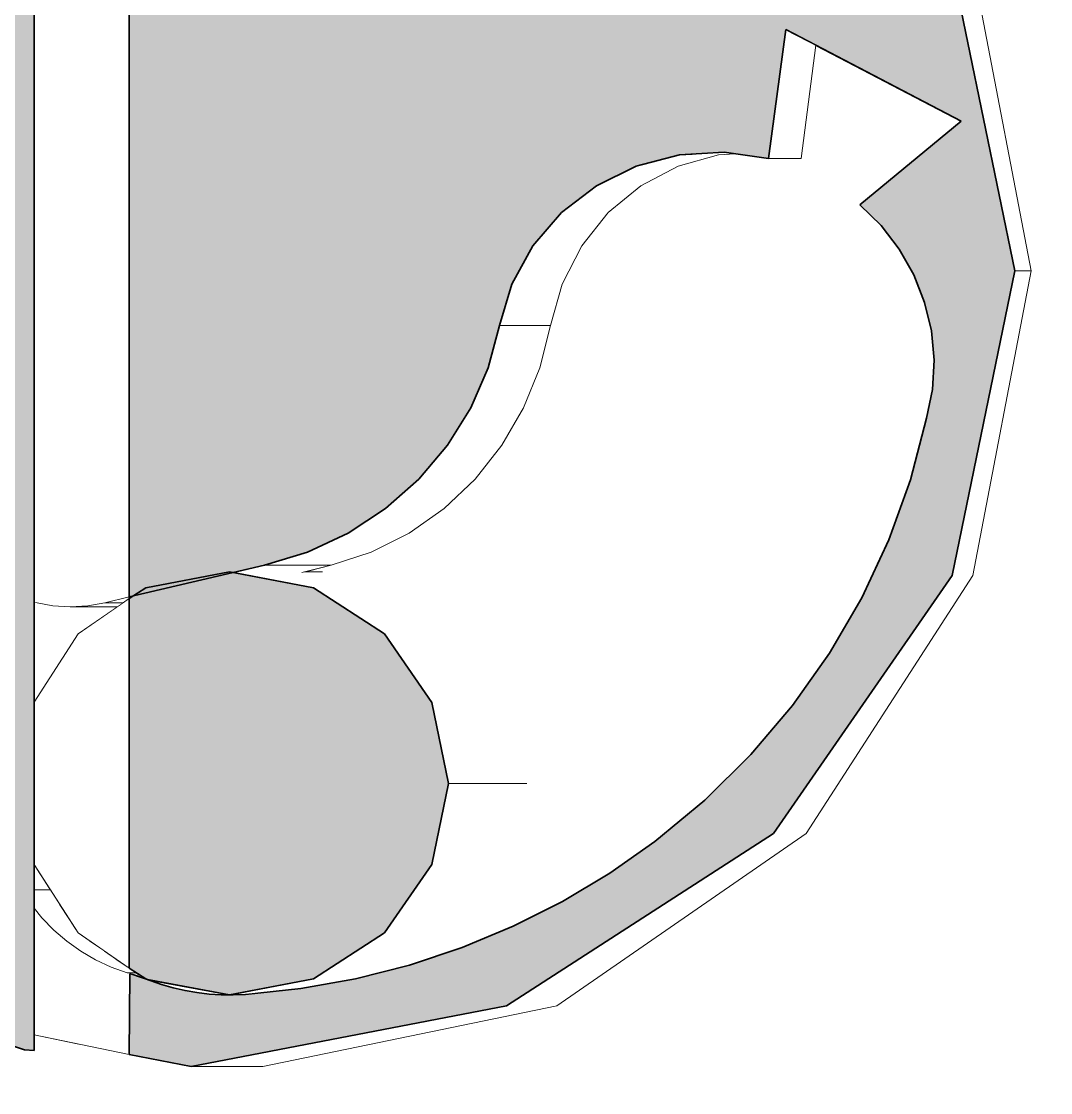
# Model space of a CAD drawing. Header units: millimetres. Extents: x -48147 to 1422273, y -494195 to 18123.
# Drawn here: x 1398822.75 to 1398856.8, y -486140.94 to -486105.5 of the extents above; entities that cross this region are included whole.
import ezdxf

# ---------------------------------------------------------------- set-up
doc = ezdxf.new("R2010")
doc.units = ezdxf.units.MM
doc.header["$MEASUREMENT"] = 0
doc.linetypes.add('Wipeout_Contour', pattern=[1000, 0, -1000])
for name, color, linetype in [('New_A-25-M_Wall_Int', 7, 'Continuous'), ('New_A-35-M_FFE_Fixed', 7, 'Continuous'), ('S-280-M_STRUCT_FRAME.IFC Import', 7, 'Continuous')]:
    doc.layers.add(name, color=color, linetype=linetype)
doc.layers.add('New_A-35-M_FFE_Fixed_Pen_No__1', color=7, linetype='Continuous', lineweight=13)
doc.layers.add('New_A-35-M_FFE_Fixed_Pen_No__104', color=7, linetype='Continuous', lineweight=15, true_color=0xa6a6a6)
doc.layers.add('New_A-35-M_FFE_Fixed_Pen_No__44', color=7, linetype='Continuous', lineweight=35, true_color=0x444444)

# ---------------------------------------------------------------- blocks, each defined once
blk = doc.blocks.new('Section Elem_178_2', base_point=(1383917.507, -489195.031))
at = {"color": 254, "linetype": 'Wipeout_Contour', "lineweight": 0, "ltscale": 686134718.3128886}
blk.add_wipeout([(1398312.688, -482156.018), (1398312.688, -485602.854), (1398646.03, -485602.854), (1398646.03, -485627.854), (1398370.741, -485627.854), (1398370.741, -485628.939), (1398370.655, -485629.88), (1398370.399, -485630.788), (1398369.983, -485631.63), (1398369.42, -485632.375), (1398368.733, -485632.997), (1398367.944, -485633.475), (1398367.083, -485633.79), (1398366.18, -485633.931), (1398357.963, -485635.144), (1398350.068, -485637.795), (1398342.729, -485641.807), (1398336.161, -485647.06), (1398330.559, -485653.4), (1398326.088, -485660.64), (1398322.88, -485668.565), (1398321.03, -485676.941), (1398312.688, -485738.806), (1398312.688, -486491.531), (1399069.033, -486491.531), (1399069.033, -486491.281), (1399052.628, -486491.281), (1399052.628, -486490.781), (1398809.625, -486490.781), (1398809.625, -486480.781), (1398833.346, -486480.781), (1398833.346, -486479.781), (1398833.438, -486478.805), (1398833.713, -486477.868), (1398834.159, -486477.003), (1398834.76, -486476.245), (1398835.492, -486475.624), (1398836.327, -486475.162), (1398837.233, -486474.877), (1398838.175, -486474.781), (1398841.466, -486474.781), (1398851.785, -486473.822), (1398861.775, -486470.976), (1398871.115, -486466.335), (1398875.335, -486463.173), (1398879.808, -486460.045), (1398887.5, -486452.309), (1398893.644, -486443.374), (1398898.042, -486433.525), (1398900.554, -486423.076), (1398913.972, -486330.234), (1398913.972, -486480.781), (1398975.696, -486480.781), (1398975.696, -486479.781), (1398975.789, -486478.805), (1398976.064, -486477.868), (1398976.51, -486477.003), (1398977.111, -486476.245), (1398977.842, -486475.624), (1398978.677, -486475.162), (1398979.583, -486474.877), (1398980.526, -486474.781), (1398983.816, -486474.781), (1398994.136, -486473.822), (1399004.125, -486470.976), (1399013.466, -486466.335), (1399021.859, -486460.045), (1399029.036, -486452.309), (1399034.768, -486443.374), (1399038.871, -486433.525), (1399041.215, -486423.076), (1399052.628, -486338.435), (1399052.628, -486322.281), (1399054.806, -486322.281), (1399069.033, -486216.776), (1399069.033, -486171.6), (1399067.318, -486168.593), (1399063.634, -486164.289), (1399059.224, -486160.792), (1399054.25, -486158.231), (1399048.896, -486156.699), (1399039.208, -486155.061), (1399029.526, -486153.39), (1399019.85, -486151.685), (1399013.38, -486150.522), (1399013.406, -486151.172), (1399013.841, -486160.887), (1399014.342, -486170.597), (1399014.907, -486180.304), (1399015.538, -486190.007), (1399016.233, -486199.705), (1399016.994, -486209.398), (1399017.82, -486219.084), (1399018.71, -486228.765), (1399018.704, -486229.807), (1399018.49, -486230.824), (1399018.077, -486231.774), (1399017.483, -486232.614), (1399016.734, -486233.309), (1399015.861, -486233.828), (1399014.904, -486234.148), (1399013.904, -486234.257), (1398828.404, -486234.257), (1398828.409, -486185.757), (1398827.921, -486185.757), (1398827.921, -486142.425), (1398824.189, -486141.748), (1398815.143, -486137.288), (1398811.123, -486132.968), (1398810.254, -486132.367), (1398809.554, -486131.282), (1398808.191, -486129.818), (1398807.431, -486127.993), (1398804.743, -486123.829), (1398802.808, -486113.757), (1398804.743, -486103.685), (1398806.582, -486100.835), (1398806.824, -486100.06), (1398808.446, -486097.947), (1398810.254, -486095.146), (1398810.987, -486094.639), (1398813.059, -486091.94), (1398821.656, -486086.612), (1398827.921, -486085.433), (1398827.921, -486041.757), (1398828.432, -486041.757), (1398828.432, -485885.38), (1398819.962, -485809.506), (1398819.814, -485806.81), (1398820.137, -485804.129), (1398820.918, -485801.552), (1398822.133, -485799.162), (1398823.743, -485797.036), (1398825.695, -485795.244), (1398827.925, -485793.842), (1398830.362, -485792.878), (1398865.721, -485782.555), (1398868.59, -485782.032), (1398932.823, -485782.032), (1398936.028, -485773.034), (1398940.625, -485758.087), (1398944.561, -485742.965), (1398947.828, -485727.695), (1398950.42, -485712.304), (1399012.347, -485287.893), (1399012.585, -485286.941), (1399013.011, -485286.051), (1399013.609, -485285.259), (1399014.355, -485284.594), (1399015.221, -485284.083), (1399016.173, -485283.745), (1399017.176, -485283.593), (1399043.624, -485283.593), (1399043.624, -485264.854), (1399625.176, -485264.854), (1399625.176, -485289.854), (1399349.887, -485289.854), (1399349.887, -485290.939), (1399349.801, -485291.88), (1399349.545, -485292.788), (1399349.128, -485293.63), (1399348.566, -485294.375), (1399347.878, -485294.997), (1399347.09, -485295.475), (1399346.229, -485295.79), (1399345.326, -485295.931), (1399337.109, -485297.144), (1399329.214, -485299.795), (1399321.874, -485303.807), (1399315.306, -485309.06), (1399309.704, -485315.4), (1399305.233, -485322.64), (1399302.026, -485330.565), (1399300.176, -485338.941), (1399190.336, -486153.531), (1400042.193, -486153.531), (1400042.193, -486153.281), (1400025.788, -486153.281), (1400025.788, -486152.781), (1399786.573, -486152.781), (1399786.573, -486142.781), (1399812.491, -486142.781), (1399812.491, -486141.781), (1399812.584, -486140.805), (1399812.859, -486139.868), (1399813.305, -486139.003), (1399813.906, -486138.245), (1399814.637, -486137.624), (1399815.472, -486137.162), (1399816.378, -486136.877), (1399817.321, -486136.781), (1399820.611, -486136.781), (1399830.931, -486135.822), (1399840.92, -486132.977), (1399850.261, -486128.335), (1399858.654, -486122.045), (1399865.831, -486114.309), (1399871.563, -486105.374), (1399875.666, -486095.525), (1399878.01, -486085.076), (1399903.471, -485896.257), (1399790.01, -485896.257), (1399790.016, -485847.757), (1399789.493, -485847.757), (1399789.493, -485794.432), (1399789.4, -485794.367), (1399788.699, -485793.282), (1399787.336, -485791.818), (1399786.576, -485789.993), (1399783.889, -485785.829), (1399781.953, -485775.757), (1399783.889, -485765.684), (1399785.728, -485762.835), (1399785.969, -485762.06), (1399787.592, -485759.947), (1399789.4, -485757.146), (1399789.493, -485757.081), (1399789.493, -485703.757), (1399790.041, -485703.757), (1399790.041, -485547.38), (1399780.962, -485471.506), (1399780.804, -485468.81), (1399781.15, -485466.129), (1399781.987, -485463.552), (1399783.29, -485461.162), (1399785.015, -485459.036), (1399787.107, -485457.244), (1399789.498, -485455.842), (1399792.11, -485454.878), (1399830.007, -485444.555), (1399833.082, -485444.032), (1399835.053, -485444.032), (1399837.964, -485444.114), (1399840.801, -485444.797), (1399842.033, -485445.382), (1399844.867, -485444.555), (1399847.735, -485444.032), (1399905.983, -485444.032), (1399909.187, -485435.034), (1399913.785, -485420.087), (1399917.721, -485404.965), (1399920.988, -485389.694), (1399923.58, -485374.304), (1399985.507, -484949.893), (1399985.745, -484948.94), (1399986.171, -484948.051), (1399986.768, -484947.259), (1399987.514, -484946.594), (1399988.38, -484946.083), (1399989.333, -484945.745), (1399990.335, -484945.593), (1400016.784, -484945.593), (1400016.784, -484926.854), (1400604.321, -484926.854), (1400604.321, -484951.854), (1400329.032, -484951.854), (1400329.032, -484952.939), (1400328.946, -484953.88), (1400328.69, -484954.788), (1400328.274, -484955.63), (1400327.711, -484956.375), (1400327.024, -484956.997), (1400326.235, -484957.475), (1400325.374, -484957.79), (1400324.471, -484957.931), (1400316.254, -484959.144), (1400308.359, -484961.795), (1400301.02, -484965.807), (1400294.452, -484971.06), (1400288.85, -484977.4), (1400284.379, -484984.64), (1400281.171, -484992.565), (1400279.321, -485000.941), (1400169.482, -485815.531), (1401015.352, -485815.531), (1401015.352, -485815.281), (1400998.947, -485815.281), (1400998.947, -485814.781), (1400765.718, -485814.781), (1400765.718, -485804.781), (1400791.637, -485804.781), (1400791.637, -485803.781), (1400791.729, -485802.806), (1400792.004, -485801.868), (1400792.45, -485801.003), (1400793.051, -485800.245), (1400793.783, -485799.624), (1400794.618, -485799.162), (1400795.524, -485798.877), (1400796.466, -485798.781), (1400799.757, -485798.781), (1400810.076, -485797.822), (1400820.066, -485794.976), (1400829.406, -485790.335), (1400837.799, -485784.045), (1400844.976, -485776.309), (1400850.708, -485767.374), (1400854.812, -485757.525), (1400857.156, -485747.076), (1400882.616, -485558.257), (1400763.17, -485558.257), (1400763.176, -485509.757), (1400762.652, -485509.757), (1400762.652, -485445.841), (1400761.099, -485437.757), (1400762.652, -485429.672), (1400762.652, -485365.757), (1400763.2, -485365.757), (1400763.2, -485209.38), (1400754.122, -485133.506), (1400753.964, -485130.81), (1400754.309, -485128.129), (1400755.147, -485125.552), (1400756.449, -485123.162), (1400758.175, -485121.036), (1400760.267, -485119.243), (1400762.657, -485117.842), (1400765.269, -485116.878), (1400803.167, -485106.555), (1400806.241, -485106.033), (1400814.198, -485106.033), (1400817.11, -485106.114), (1400819.947, -485106.797), (1400821.179, -485107.382), (1400824.012, -485106.555), (1400826.881, -485106.033), (1400879.142, -485106.033), (1400882.347, -485097.034), (1400886.945, -485082.087), (1400890.881, -485066.965), (1400894.147, -485051.694), (1400896.74, -485036.304), (1400958.666, -484611.893), (1400958.904, -484610.941), (1400959.33, -484610.051), (1400959.928, -484609.259), (1400960.674, -484608.594), (1400961.54, -484608.083), (1400962.492, -484607.745), (1400963.495, -484607.593), (1400989.943, -484607.593), (1400989.943, -484588.854), (1401583.467, -484588.854), (1401583.467, -484613.854), (1401308.178, -484613.854), (1401308.178, -484614.939), (1401308.092, -484615.881), (1401307.836, -484616.788), (1401307.419, -484617.63), (1401306.857, -484618.375), (1401306.169, -484618.997), (1401305.381, -484619.475), (1401304.52, -484619.79), (1401303.617, -484619.931), (1401295.4, -484621.144), (1401287.505, -484623.795), (1401280.165, -484627.807), (1401273.597, -484633.06), (1401267.995, -484639.4), (1401263.524, -484646.64), (1401260.316, -484654.565), (1401258.467, -484662.941), (1401148.627, -485477.531), (1401988.511, -485477.531), (1401988.511, -485477.281), (1401744.993, -485477.281), (1401744.993, -485467.281), (1401770.782, -485467.281), (1401770.782, -485466.281), (1401770.875, -485465.306), (1401771.15, -485464.368), (1401771.596, -485463.503), (1401772.197, -485462.745), (1401772.928, -485462.124), (1401773.764, -485461.662), (1401774.67, -485461.377), (1401775.612, -485461.281), (1401778.902, -485461.281), (1401789.222, -485460.322), (1401799.211, -485457.476), (1401808.552, -485452.835), (1401816.945, -485446.545), (1401824.122, -485438.809), (1401829.854, -485429.874), (1401833.957, -485420.025), (1401836.301, -485409.576), (1401861.762, -485220.757), (1401736.33, -485220.757), (1401736.335, -485172.257), (1401735.812, -485172.257), (1401735.812, -485028.257), (1401736.36, -485028.257), (1401736.36, -484871.88), (1401727.281, -484796.006), (1401727.123, -484793.31), (1401727.469, -484790.629), (1401728.307, -484788.052), (1401729.609, -484785.662), (1401731.334, -484783.536), (1401733.426, -484781.743), (1401735.817, -484780.342), (1401738.429, -484779.378), (1401776.326, -484769.055), (1401779.401, -484768.532), (1401793.344, -484768.532), (1401796.255, -484768.614), (1401799.092, -484769.297), (1401800.324, -484769.882), (1401803.158, -484769.055), (1401806.026, -484768.532), (1401852.705, -484768.532), (1401855.87, -484759.624), (1401860.457, -484744.674), (1401864.381, -484729.549), (1401867.636, -484714.276), (1401870.217, -484698.884), (1401874.23, -484671.235), (1401874.252, -484671.235), (1401879.303, -484636.288), (1401879.566, -484635.323), (1401880.02, -484634.423), (1401880.648, -484633.626), (1401881.425, -484632.963), (1401882.32, -484632.459), (1401883.3, -484632.133), (1401884.327, -484631.998), (1402039.934, -484631.998), (1402040.899, -484632.059), (1402083.948, -484638.281), (1402102.051, -484638.281), (1402106.148, -484638.736), (1402110.058, -484640.08), (1402113.604, -484642.252), (1402116.625, -484645.153), (1402118.983, -484648.651), (1402120.57, -484652.587), (1402121.315, -484656.783), (1402121.184, -484661.046), (1402055.923, -485145.031), (1402222.107, -485145.031), (1402222.107, -485144.531), (1402422.107, -485144.531), (1402422.107, -485145.031), (1402672.107, -485145.031), (1402672.107, -482687.031), (1403748.825, -482687.031), (1403748.825, -481849.431), (1398312.688, -481849.431), (1398312.688, -482067.502), (1402542.208, -481857.677), (1402703.38, -481859.821), (1402707.534, -481859.909), (1402709.673, -481860.406), (1402713.339, -481934.305), (1402709.244, -481935.109), (1402699.038, -481936.194), (1402683.033, -481937.529), (1402661.715, -481939.072), (1402635.731, -481940.777), (1402605.87, -481942.591), (1402573.041, -481944.46), (1402538.241, -481946.327), (1402514.003, -481947.552)], dxfattribs=at).dxf.layer = 'New_A-25-M_Wall_Int'
at = {"color": 254, "linetype": 'Wipeout_Contour', "lineweight": 0, "ltscale": 42979455.47697693}
blk.add_wipeout([(1398312.688, -486929.531), (1398312.688, -487041.031), (1398465.063, -487041.031), (1398465.063, -487108.833), (1398533.847, -487084.947), (1398518.253, -487040.039), (1398517.396, -487037.576), (1398512.902, -487024.635), (1399479.932, -486688.825), (1399479.932, -486595.031), (1399750.031, -486595.031), (1402268.298, -485720.541), (1402268.298, -485613.531), (1402265.993, -485608.157), (1402260.43, -485605.931), (1402195.777, -485605.931), (1402195.777, -485577.531), (1401448.948, -485577.531), (1401448.948, -485915.531), (1401233.683, -485915.531), (1400475.788, -485915.531), (1400475.788, -486253.531), (1400260.524, -486253.531), (1399502.629, -486253.531), (1399502.629, -486591.531), (1399287.364, -486591.531), (1398529.469, -486591.531), (1398529.469, -486929.531), (1398314.205, -486929.531)], dxfattribs=at).dxf.layer = 'New_A-25-M_Wall_Int'
blk = doc.blocks.new('Section Elem_312_2', base_point=(1383917.507, -489195.031))
at = {"color": 254, "linetype": 'Wipeout_Contour', "lineweight": 0, "ltscale": 28137280.35555337}
blk.add_wipeout([(1398820.923, -486140.137), (1398824.189, -486141.748), (1398829.202, -486142.658), (1398838.85, -486144.53), (1398848.504, -486146.369), (1398858.163, -486148.174), (1398867.828, -486149.946), (1398875.335, -486151.296), (1398875.335, -486094.533), (1398851.488, -486099.444), (1398854.226, -486103.684), (1398856.161, -486113.757), (1398854.226, -486123.829), (1398848.715, -486132.367), (1398840.467, -486138.073), (1398830.738, -486140.076), (1398828.368, -486140.076), (1398826.317, -486139.682), (1398824.725, -486139.354)], dxfattribs=at).dxf.layer = 'New_A-35-M_FFE_Fixed'
at = {"color": 254, "linetype": 'Wipeout_Contour', "lineweight": 0, "ltscale": 72564313.41396418}
blk.add_wipeout([(1398832.386, -486123.648), (1398835.287, -486124.245), (1398837.48, -486125.763), (1398838.946, -486128.033), (1398839.461, -486130.712), (1398838.946, -486133.391), (1398837.48, -486135.662), (1398836.285, -486136.489), (1398837.328, -486136.142), (1398839.021, -486135.439), (1398840.655, -486134.617), (1398842.222, -486133.68), (1398843.712, -486132.633), (1398845.363, -486131.264), (1398846.883, -486129.761), (1398848.262, -486128.136), (1398849.487, -486126.4), (1398850.551, -486124.567), (1398851.445, -486122.652), (1398852.162, -486120.668), (1398852.697, -486118.631), (1398852.889, -486117.678), (1398852.943, -486116.708), (1398852.857, -486115.741), (1398852.633, -486114.794), (1398852.277, -486113.886), (1398851.793, -486113.035), (1398851.192, -486112.257), (1398850.485, -486111.566), (1398853.837, -486108.801), (1398849.03, -486106.28), (1398848.553, -486110.031), (1398847.462, -486110.031), (1398846.367, -486109.878), (1398845.809, -486109.913), (1398844.477, -486110.287), (1398843.246, -486110.934), (1398842.168, -486111.826), (1398841.287, -486112.926), (1398840.64, -486114.188), (1398840.255, -486115.56), (1398839.905, -486116.957), (1398839.366, -486118.288), (1398838.647, -486119.525), (1398837.764, -486120.642), (1398836.735, -486121.616), (1398835.582, -486122.427), (1398834.328, -486123.058), (1398832.999, -486123.495)], dxfattribs=at).dxf.layer = 'New_A-35-M_FFE_Fixed'
blk = doc.blocks.new('Section Elem_313_2', base_point=(1383917.507, -489195.031))
at = {"color": 254, "linetype": 'Wipeout_Contour', "lineweight": 0, "ltscale": 5923617.117565843}
blk.add_wipeout([(1398848.044, -486105.763), (1398847.462, -486110.031), (1398848.553, -486110.031), (1398849.03, -486106.28)], dxfattribs=at).dxf.layer = 'New_A-35-M_FFE_Fixed'
at = {"color": 254, "linetype": 'Wipeout_Contour', "lineweight": 0, "ltscale": 5923609.485272421}
blk.add_wipeout([(1398845.998, -486109.826), (1398844.522, -486109.913), (1398845.809, -486109.913), (1398846.367, -486109.878)], dxfattribs=at).dxf.layer = 'New_A-35-M_FFE_Fixed'
at = {"color": 254, "linetype": 'Wipeout_Contour', "lineweight": 0, "ltscale": 5923601.142206559}
blk.add_wipeout([(1398844.477, -486110.287), (1398843.094, -486110.287), (1398841.775, -486110.934), (1398843.246, -486110.934)], dxfattribs=at).dxf.layer = 'New_A-35-M_FFE_Fixed'
at = {"color": 254, "linetype": 'Wipeout_Contour', "lineweight": 0, "ltscale": 5923593.679593606}
blk.add_wipeout([(1398840.64, -486114.188), (1398841.287, -486112.926), (1398839.675, -486112.926), (1398838.982, -486114.188)], dxfattribs=at).dxf.layer = 'New_A-35-M_FFE_Fixed'
at = {"color": 254, "linetype": 'Wipeout_Contour', "lineweight": 0, "ltscale": 5923593.775693761}
blk.add_wipeout([(1398839.905, -486116.957), (1398840.255, -486115.56), (1398838.568, -486115.56), (1398838.194, -486116.957)], dxfattribs=at).dxf.layer = 'New_A-35-M_FFE_Fixed'
at = {"color": 254, "linetype": 'Wipeout_Contour', "lineweight": 0, "ltscale": 8885366.775330314}
blk.add_wipeout([(1398832.035, -486123.735), (1398829.758, -486123.735), (1398832.411, -486124.245), (1398835.287, -486124.245), (1398832.699, -486123.712), (1398832.127, -486123.712)], dxfattribs=at).dxf.layer = 'New_A-35-M_FFE_Fixed'
at = {"color": 254, "linetype": 'Wipeout_Contour', "lineweight": 0, "ltscale": 8885336.914361585}
blk.add_wipeout([(1398824.635, -486125.763), (1398823.175, -486128.024), (1398823.175, -486133.401), (1398824.635, -486135.662), (1398826.317, -486136.826), (1398826.317, -486124.599)], dxfattribs=at).dxf.layer = 'New_A-35-M_FFE_Fixed'
at = {"color": 254, "linetype": 'Wipeout_Contour', "lineweight": 0, "ltscale": 5923609.509841315}
blk.add_wipeout([(1398839.461, -486130.712), (1398836.885, -486130.712), (1398836.333, -486133.391), (1398838.946, -486133.391)], dxfattribs=at).dxf.layer = 'New_A-35-M_FFE_Fixed'
at = {"color": 254, "linetype": 'Wipeout_Contour', "lineweight": 0, "ltscale": 7404492.054645247}
blk.add_wipeout([(1398830.043, -486137.635), (1398830.722, -486137.635), (1398831.993, -486137.5), (1398833.78, -486137.179), (1398832.411, -486137.179)], dxfattribs=at).dxf.layer = 'New_A-35-M_FFE_Fixed'
at = {"color": 254, "linetype": 'Wipeout_Contour', "lineweight": 0, "ltscale": 5923580.505637629}
blk.add_wipeout([(1398828.415, -486137.477), (1398827.776, -486137.477), (1398828.166, -486137.566), (1398828.879, -486137.566)], dxfattribs=at).dxf.layer = 'New_A-35-M_FFE_Fixed'
at = {"layer": 'New_A-35-M_FFE_Fixed_Pen_No__1', "linetype": 'Continuous'}
for p, q in [((1398848.553, -486110.031), (1398849.03, -486106.28)), ((1398847.462, -486110.031), (1398848.553, -486110.031))]:
    blk.add_line(p, q, dxfattribs=at)
at = {"layer": 'New_A-35-M_FFE_Fixed_Pen_No__44', "linetype": 'Continuous'}
blk.add_line((1398848.044, -486105.763), (1398847.462, -486110.031), dxfattribs=at)
at = {"color": 254, "linetype": 'Wipeout_Contour', "lineweight": 0, "ltscale": 5923605.484933663}
blk.add_wipeout([(1398845.809, -486109.913), (1398844.522, -486109.913), (1398843.094, -486110.287), (1398844.477, -486110.287)], dxfattribs=at).dxf.layer = 'New_A-35-M_FFE_Fixed'
at = {"color": 254, "linetype": 'Wipeout_Contour', "lineweight": 0, "ltscale": 5923595.113592543}
blk.add_wipeout([(1398842.168, -486111.826), (1398840.619, -486111.826), (1398839.675, -486112.926), (1398841.287, -486112.926)], dxfattribs=at).dxf.layer = 'New_A-35-M_FFE_Fixed'
at = {"color": 254, "linetype": 'Wipeout_Contour', "lineweight": 0, "ltscale": 5923593.394669474}
blk.add_wipeout([(1398838.568, -486115.56), (1398840.255, -486115.56), (1398840.64, -486114.188), (1398838.982, -486114.188)], dxfattribs=at).dxf.layer = 'New_A-35-M_FFE_Fixed'
at = {"color": 254, "linetype": 'Wipeout_Contour', "lineweight": 0, "ltscale": 5923573.824113355}
blk.add_wipeout([(1398832.999, -486123.495), (1398830.792, -486123.495), (1398829.758, -486123.735), (1398832.035, -486123.735)], dxfattribs=at).dxf.layer = 'New_A-35-M_FFE_Fixed'
at = {"color": 254, "linetype": 'Wipeout_Contour', "lineweight": 0, "ltscale": 5923589.200547369}
blk.add_wipeout([(1398835.287, -486124.245), (1398832.411, -486124.245), (1398834.762, -486125.763), (1398837.48, -486125.763)], dxfattribs=at).dxf.layer = 'New_A-35-M_FFE_Fixed'
at = {"color": 254, "linetype": 'Wipeout_Contour', "lineweight": 0, "ltscale": 5923552.136865054}
blk.add_wipeout([(1398824.947, -486124.838), (1398824.369, -486124.872), (1398825.922, -486124.872), (1398825.971, -486124.838)], dxfattribs=at).dxf.layer = 'New_A-35-M_FFE_Fixed'
at = {"color": 254, "linetype": 'Wipeout_Contour', "lineweight": 0, "ltscale": 5923558.69305901}
blk.add_wipeout([(1398823.714, -486134.236), (1398823.175, -486134.236), (1398823.175, -486134.711), (1398824.021, -486134.711)], dxfattribs=at).dxf.layer = 'New_A-35-M_FFE_Fixed'
at = {"color": 254, "linetype": 'Wipeout_Contour', "lineweight": 0, "ltscale": 5923561.343541708}
blk.add_wipeout([(1398824.308, -486135.155), (1398823.431, -486135.155), (1398823.829, -486135.564), (1398824.572, -486135.564)], dxfattribs=at).dxf.layer = 'New_A-35-M_FFE_Fixed'
at = {"color": 254, "linetype": 'Wipeout_Contour', "lineweight": 0, "ltscale": 10366307.35076506}
blk.add_wipeout([(1398832.411, -486137.179), (1398833.78, -486137.179), (1398833.804, -486137.175), (1398835.586, -486136.722), (1398836.285, -486136.489), (1398837.48, -486135.662), (1398834.762, -486135.662)], dxfattribs=at).dxf.layer = 'New_A-35-M_FFE_Fixed'
at = {"color": 254, "linetype": 'Wipeout_Contour', "lineweight": 0, "ltscale": 7404464.057253335}
blk.add_wipeout([(1398826.265, -486136.79), (1398825.719, -486136.79), (1398826.247, -486136.981), (1398826.557, -486136.981), (1398826.317, -486136.826)], dxfattribs=at).dxf.layer = 'New_A-35-M_FFE_Fixed'
at = {"color": 254, "linetype": 'Wipeout_Contour', "lineweight": 0, "ltscale": 5923576.885785884}
blk.add_wipeout([(1398827.166, -486137.237), (1398827.014, -486137.237), (1398827.392, -486137.367), (1398827.843, -486137.367)], dxfattribs=at).dxf.layer = 'New_A-35-M_FFE_Fixed'
at = {"color": 254, "linetype": 'Wipeout_Contour', "lineweight": 0, "ltscale": 7404483.746039745}
blk.add_wipeout([(1398829.665, -486137.707), (1398829.858, -486137.707), (1398830.161, -486137.694), (1398830.279, -486137.681), (1398829.798, -486137.681)], dxfattribs=at).dxf.layer = 'New_A-35-M_FFE_Fixed'
at = {"layer": 'New_A-35-M_FFE_Fixed_Pen_No__1', "linetype": 'Continuous'}
for p, q in [((1398844.477, -486110.287), (1398845.809, -486109.913)), ((1398845.809, -486109.913), (1398846.367, -486109.878)), ((1398840.64, -486114.188), (1398841.287, -486112.926)), ((1398840.255, -486115.56), (1398840.64, -486114.188)), ((1398838.568, -486115.56), (1398840.255, -486115.56))]:
    blk.add_line(p, q, dxfattribs=at)
at = {"color": 254, "linetype": 'Wipeout_Contour', "lineweight": 0, "ltscale": 5923597.636305593}
blk.add_wipeout([(1398843.246, -486110.934), (1398841.775, -486110.934), (1398840.619, -486111.826), (1398842.168, -486111.826)], dxfattribs=at).dxf.layer = 'New_A-35-M_FFE_Fixed'
at = {"color": 254, "linetype": 'Wipeout_Contour', "lineweight": 0, "ltscale": 5923577.861327907}
blk.add_wipeout([(1398834.328, -486123.058), (1398832.216, -486123.058), (1398830.792, -486123.495), (1398832.999, -486123.495)], dxfattribs=at).dxf.layer = 'New_A-35-M_FFE_Fixed'
at = {"color": 254, "linetype": 'Wipeout_Contour', "lineweight": 0, "ltscale": 5923553.295523684}
blk.add_wipeout([(1398825.517, -486124.733), (1398824.947, -486124.838), (1398825.971, -486124.838), (1398826.123, -486124.733)], dxfattribs=at).dxf.layer = 'New_A-35-M_FFE_Fixed'
at = {"color": 254, "linetype": 'Wipeout_Contour', "lineweight": 0, "ltscale": 5923598.854498321}
blk.add_wipeout([(1398837.48, -486125.763), (1398834.762, -486125.763), (1398836.333, -486128.033), (1398838.946, -486128.033)], dxfattribs=at).dxf.layer = 'New_A-35-M_FFE_Fixed'
at = {"color": 254, "linetype": 'Wipeout_Contour', "lineweight": 0, "ltscale": 5923608.871276448}
blk.add_wipeout([(1398836.333, -486133.391), (1398834.762, -486135.662), (1398837.48, -486135.662), (1398838.946, -486133.391)], dxfattribs=at).dxf.layer = 'New_A-35-M_FFE_Fixed'
at = {"color": 254, "linetype": 'Wipeout_Contour', "lineweight": 0, "ltscale": 5923557.676062418}
blk.add_wipeout([(1398823.369, -486133.701), (1398823.175, -486133.701), (1398823.175, -486134.236), (1398823.714, -486134.236)], dxfattribs=at).dxf.layer = 'New_A-35-M_FFE_Fixed'
at = {"color": 254, "linetype": 'Wipeout_Contour', "lineweight": 0, "ltscale": 7404449.565747114}
blk.add_wipeout([(1398823.175, -486134.84), (1398823.431, -486135.155), (1398824.308, -486135.155), (1398824.021, -486134.711), (1398823.175, -486134.711)], dxfattribs=at).dxf.layer = 'New_A-35-M_FFE_Fixed'
at = {"color": 254, "linetype": 'Wipeout_Contour', "lineweight": 0, "ltscale": 5923569.611473529}
blk.add_wipeout([(1398825.918, -486136.55), (1398825.208, -486136.55), (1398825.719, -486136.79), (1398826.265, -486136.79)], dxfattribs=at).dxf.layer = 'New_A-35-M_FFE_Fixed'
at = {"color": 254, "linetype": 'Wipeout_Contour', "lineweight": 0, "ltscale": 5923572.551414407}
blk.add_wipeout([(1398826.247, -486136.981), (1398826.338, -486137.01), (1398826.602, -486137.01), (1398826.557, -486136.981)], dxfattribs=at).dxf.layer = 'New_A-35-M_FFE_Fixed'
at = {"color": 254, "linetype": 'Wipeout_Contour', "lineweight": 0, "ltscale": 5923578.774593309}
blk.add_wipeout([(1398827.843, -486137.367), (1398827.392, -486137.367), (1398827.776, -486137.477), (1398828.415, -486137.477)], dxfattribs=at).dxf.layer = 'New_A-35-M_FFE_Fixed'
at = {"color": 254, "linetype": 'Wipeout_Contour', "lineweight": 0, "ltscale": 5923588.008476729}
blk.add_wipeout([(1398829.798, -486137.681), (1398830.279, -486137.681), (1398830.722, -486137.635), (1398830.043, -486137.635)], dxfattribs=at).dxf.layer = 'New_A-35-M_FFE_Fixed'
at = {"layer": 'New_A-35-M_FFE_Fixed_Pen_No__1', "linetype": 'Continuous'}
for p, q in [((1398843.246, -486110.934), (1398844.477, -486110.287)), ((1398842.168, -486111.826), (1398843.246, -486110.934)), ((1398841.287, -486112.926), (1398842.168, -486111.826))]:
    blk.add_line(p, q, dxfattribs=at)
at = {"color": 254, "linetype": 'Wipeout_Contour', "lineweight": 0, "ltscale": 5923582.214555513}
blk.add_wipeout([(1398835.582, -486122.427), (1398833.56, -486122.427), (1398832.216, -486123.058), (1398834.328, -486123.058)], dxfattribs=at).dxf.layer = 'New_A-35-M_FFE_Fixed'
at = {"color": 254, "linetype": 'Wipeout_Contour', "lineweight": 0, "ltscale": 4442683.523905979}
blk.add_wipeout([(1398832.386, -486123.648), (1398832.127, -486123.712), (1398832.699, -486123.712)], dxfattribs=at).dxf.layer = 'New_A-35-M_FFE_Fixed'
at = {"color": 254, "linetype": 'Wipeout_Contour', "lineweight": 0, "ltscale": 7404443.440464144}
blk.add_wipeout([(1398825.517, -486124.733), (1398826.123, -486124.733), (1398826.317, -486124.599), (1398826.473, -486124.498), (1398826.317, -486124.534)], dxfattribs=at).dxf.layer = 'New_A-35-M_FFE_Fixed'
at = {"color": 254, "linetype": 'Wipeout_Contour', "lineweight": 0, "ltscale": 5923605.99236395}
blk.add_wipeout([(1398838.946, -486128.033), (1398836.333, -486128.033), (1398836.885, -486130.712), (1398839.461, -486130.712)], dxfattribs=at).dxf.layer = 'New_A-35-M_FFE_Fixed'
at = {"color": 254, "linetype": 'Wipeout_Contour', "lineweight": 0, "ltscale": 5923636.282847186}
blk.add_wipeout([(1398848.715, -486132.367), (1398847.635, -486132.367), (1398838.796, -486138.073), (1398840.467, -486138.073)], dxfattribs=at).dxf.layer = 'New_A-35-M_FFE_Fixed'
at = {"color": 254, "linetype": 'Wipeout_Contour', "lineweight": 0, "ltscale": 4442667.741740488}
blk.add_wipeout([(1398823.175, -486133.401), (1398823.175, -486133.701), (1398823.369, -486133.701)], dxfattribs=at).dxf.layer = 'New_A-35-M_FFE_Fixed'
at = {"color": 254, "linetype": 'Wipeout_Contour', "lineweight": 0, "ltscale": 5923567.695044481}
blk.add_wipeout([(1398825.506, -486136.265), (1398824.721, -486136.265), (1398825.208, -486136.55), (1398825.918, -486136.55)], dxfattribs=at).dxf.layer = 'New_A-35-M_FFE_Fixed'
at = {"color": 254, "linetype": 'Wipeout_Contour', "lineweight": 0, "ltscale": 5923572.817554411}
blk.add_wipeout([(1398826.602, -486137.01), (1398826.338, -486137.01), (1398826.437, -486137.04), (1398826.648, -486137.04)], dxfattribs=at).dxf.layer = 'New_A-35-M_FFE_Fixed'
at = {"color": 254, "linetype": 'Wipeout_Contour', "lineweight": 0, "ltscale": 5923582.024999844}
blk.add_wipeout([(1398828.166, -486137.566), (1398828.561, -486137.635), (1398829.234, -486137.635), (1398828.879, -486137.566)], dxfattribs=at).dxf.layer = 'New_A-35-M_FFE_Fixed'
at = {"layer": 'New_A-35-M_FFE_Fixed_Pen_No__1', "linetype": 'Continuous'}
for p, q in [((1398832.999, -486123.495), (1398834.328, -486123.058)), ((1398830.792, -486123.495), (1398832.999, -486123.495)), ((1398832.029, -486123.737), (1398832.999, -486123.495)), ((1398832.127, -486123.712), (1398832.712, -486123.712)), ((1398836.885, -486130.712), (1398839.473, -486130.712))]:
    blk.add_line(p, q, dxfattribs=at)
at = {"color": 254, "linetype": 'Wipeout_Contour', "lineweight": 0, "ltscale": 17770616.45950643}
blk.add_wipeout([(1398823.387, -486105.086), (1398823.175, -486105.235), (1398823.175, -486124.708), (1398823.222, -486124.724), (1398823.791, -486124.833), (1398824.369, -486124.872), (1398824.947, -486124.838), (1398825.517, -486124.733), (1398826.317, -486124.534), (1398826.317, -486103.931), (1398825.97, -486104.018), (1398824.641, -486104.455)], dxfattribs=at).dxf.layer = 'New_A-35-M_FFE_Fixed'
at = {"color": 254, "linetype": 'Wipeout_Contour', "lineweight": 0, "ltscale": 5923585.980399177}
blk.add_wipeout([(1398836.735, -486121.616), (1398834.796, -486121.616), (1398833.56, -486122.427), (1398835.582, -486122.427)], dxfattribs=at).dxf.layer = 'New_A-35-M_FFE_Fixed'
at = {"color": 254, "linetype": 'Wipeout_Contour', "lineweight": 0, "ltscale": 5923653.856562121}
blk.add_wipeout([(1398854.226, -486123.829), (1398853.542, -486123.829), (1398847.635, -486132.367), (1398848.715, -486132.367)], dxfattribs=at).dxf.layer = 'New_A-35-M_FFE_Fixed'
at = {"color": 254, "linetype": 'Wipeout_Contour', "lineweight": 0, "ltscale": 5923565.625769594}
blk.add_wipeout([(1398825.029, -486135.935), (1398824.26, -486135.935), (1398824.721, -486136.265), (1398825.506, -486136.265)], dxfattribs=at).dxf.layer = 'New_A-35-M_FFE_Fixed'
at = {"color": 254, "linetype": 'Wipeout_Contour', "lineweight": 0, "ltscale": 5923573.11050799}
blk.add_wipeout([(1398826.648, -486137.04), (1398826.437, -486137.04), (1398826.534, -486137.07), (1398826.696, -486137.07)], dxfattribs=at).dxf.layer = 'New_A-35-M_FFE_Fixed'
at = {"color": 254, "linetype": 'Wipeout_Contour', "lineweight": 0, "ltscale": 5923584.222238295}
blk.add_wipeout([(1398829.478, -486137.681), (1398828.959, -486137.681), (1398829.359, -486137.707), (1398829.611, -486137.707)], dxfattribs=at).dxf.layer = 'New_A-35-M_FFE_Fixed'
at = {"color": 254, "linetype": 'Wipeout_Contour', "lineweight": 0, "ltscale": 5923606.165793398}
blk.add_wipeout([(1398830.738, -486140.076), (1398840.467, -486138.073), (1398838.796, -486138.073), (1398828.368, -486140.076)], dxfattribs=at).dxf.layer = 'New_A-35-M_FFE_Fixed'
at = {"layer": 'New_A-35-M_FFE_Fixed_Pen_No__1', "linetype": 'Continuous'}
for p, q in [((1398834.328, -486123.058), (1398835.582, -486122.427)), ((1398848.715, -486132.367), (1398840.467, -486138.073)), ((1398840.467, -486138.073), (1398830.738, -486140.076)), ((1398828.368, -486140.076), (1398830.738, -486140.076))]:
    blk.add_line(p, q, dxfattribs=at)
at = {"color": 254, "linetype": 'Wipeout_Contour', "lineweight": 0, "ltscale": 5923656.216944409}
blk.add_wipeout([(1398856.161, -486113.757), (1398855.616, -486113.757), (1398853.542, -486123.829), (1398854.226, -486123.829)], dxfattribs=at).dxf.layer = 'New_A-35-M_FFE_Fixed'
at = {"color": 254, "linetype": 'Wipeout_Contour', "lineweight": 0, "ltscale": 5923589.080740166}
blk.add_wipeout([(1398837.764, -486120.642), (1398835.899, -486120.642), (1398834.796, -486121.616), (1398836.735, -486121.616)], dxfattribs=at).dxf.layer = 'New_A-35-M_FFE_Fixed'
at = {"color": 254, "linetype": 'Wipeout_Contour', "lineweight": 0, "ltscale": 10366210.25051348}
blk.add_wipeout([(1398823.175, -486128.024), (1398824.635, -486125.763), (1398825.922, -486124.872), (1398824.369, -486124.872), (1398823.791, -486124.833), (1398823.222, -486124.724), (1398823.175, -486124.708)], dxfattribs=at).dxf.layer = 'New_A-35-M_FFE_Fixed'
at = {"color": 254, "linetype": 'Wipeout_Contour', "lineweight": 0, "ltscale": 7404454.240703395}
blk.add_wipeout([(1398824.572, -486135.564), (1398823.829, -486135.564), (1398824.26, -486135.935), (1398825.029, -486135.935), (1398824.635, -486135.662)], dxfattribs=at).dxf.layer = 'New_A-35-M_FFE_Fixed'
at = {"color": 254, "linetype": 'Wipeout_Contour', "lineweight": 0, "ltscale": 5923573.391861755}
blk.add_wipeout([(1398826.696, -486137.07), (1398826.534, -486137.07), (1398826.631, -486137.102), (1398826.745, -486137.102)], dxfattribs=at).dxf.layer = 'New_A-35-M_FFE_Fixed'
at = {"color": 254, "linetype": 'Wipeout_Contour', "lineweight": 0, "ltscale": 5923583.29230932}
blk.add_wipeout([(1398828.561, -486137.635), (1398828.959, -486137.681), (1398829.478, -486137.681), (1398829.234, -486137.635)], dxfattribs=at).dxf.layer = 'New_A-35-M_FFE_Fixed'
at = {"layer": 'New_A-35-M_FFE_Fixed_Pen_No__1', "linetype": 'Continuous'}
for p, q in [((1398835.582, -486122.427), (1398836.735, -486121.616)), ((1398854.226, -486123.829), (1398848.715, -486132.367)), ((1398824.635, -486125.763), (1398826.317, -486124.599)), ((1398826.317, -486124.534), (1398825.517, -486124.733)), ((1398823.791, -486124.833), (1398823.222, -486124.724)), ((1398824.369, -486124.872), (1398823.791, -486124.833)), ((1398824.947, -486124.838), (1398824.369, -486124.872)), ((1398824.369, -486124.872), (1398825.922, -486124.872)), ((1398825.517, -486124.733), (1398824.947, -486124.838)), ((1398825.517, -486124.733), (1398826.123, -486124.733)), ((1398823.175, -486128.024), (1398824.635, -486125.763))]:
    blk.add_line(p, q, dxfattribs=at)
at = {"color": 254, "linetype": 'Wipeout_Contour', "lineweight": 0, "ltscale": 5923642.992156902}
blk.add_wipeout([(1398854.226, -486103.684), (1398853.542, -486103.684), (1398855.616, -486113.757), (1398856.161, -486113.757)], dxfattribs=at).dxf.layer = 'New_A-35-M_FFE_Fixed'
at = {"color": 254, "linetype": 'Wipeout_Contour', "lineweight": 0, "ltscale": 5923591.451316727}
blk.add_wipeout([(1398838.647, -486119.525), (1398836.845, -486119.525), (1398835.899, -486120.642), (1398837.764, -486120.642)], dxfattribs=at).dxf.layer = 'New_A-35-M_FFE_Fixed'
at = {"color": 254, "linetype": 'Wipeout_Contour', "lineweight": 0, "ltscale": 16289806.02472572}
blk.add_wipeout([(1398823.175, -486139.035), (1398826.317, -486139.682), (1398826.338, -486137.01), (1398826.247, -486136.981), (1398825.719, -486136.79), (1398825.208, -486136.55), (1398824.721, -486136.265), (1398824.26, -486135.935), (1398823.829, -486135.564), (1398823.431, -486135.155), (1398823.175, -486134.84)], dxfattribs=at).dxf.layer = 'New_A-35-M_FFE_Fixed'
at = {"color": 254, "linetype": 'Wipeout_Contour', "lineweight": 0, "ltscale": 5923573.659590153}
blk.add_wipeout([(1398826.745, -486137.102), (1398826.631, -486137.102), (1398826.727, -486137.134), (1398826.795, -486137.134)], dxfattribs=at).dxf.layer = 'New_A-35-M_FFE_Fixed'
at = {"color": 254, "linetype": 'Wipeout_Contour', "lineweight": 0, "ltscale": 5923586.346565719}
blk.add_wipeout([(1398829.665, -486137.707), (1398829.649, -486137.71), (1398829.76, -486137.711), (1398829.858, -486137.707)], dxfattribs=at).dxf.layer = 'New_A-35-M_FFE_Fixed'
at = {"layer": 'New_A-35-M_FFE_Fixed_Pen_No__1', "linetype": 'Continuous'}
for p, q in [((1398854.226, -486103.684), (1398856.161, -486113.757)), ((1398856.161, -486113.757), (1398854.226, -486123.829)), ((1398855.616, -486113.757), (1398856.161, -486113.757)), ((1398836.735, -486121.616), (1398837.764, -486120.642)), ((1398825.208, -486136.55), (1398825.719, -486136.79)), ((1398825.719, -486136.79), (1398826.247, -486136.981))]:
    blk.add_line(p, q, dxfattribs=at)
at = {"layer": 'New_A-35-M_FFE_Fixed_Pen_No__44', "linetype": 'Continuous'}
for p, q in [((1398848.044, -486105.763), (1398853.837, -486108.801)), ((1398853.837, -486108.801), (1398850.485, -486111.566)), ((1398826.338, -486137.01), (1398826.317, -486139.682))]:
    blk.add_line(p, q, dxfattribs=at)
at = {"layer": 'New_A-35-M_FFE_Fixed_Pen_No__44', "linetype": 'Continuous', "flags": 128}
blk.add_lwpolyline([(1398826.317, -486103.931), (1398826.317, -486124.599), (1398826.317, -486136.826)], dxfattribs=at)
at = {"color": 254, "linetype": 'Wipeout_Contour', "lineweight": 0, "ltscale": 5923593.043067675}
blk.add_wipeout([(1398839.366, -486118.288), (1398837.616, -486118.288), (1398836.845, -486119.525), (1398838.647, -486119.525)], dxfattribs=at).dxf.layer = 'New_A-35-M_FFE_Fixed'
at = {"color": 254, "linetype": 'Wipeout_Contour', "lineweight": 0, "ltscale": 13327980.5553819}
blk.add_wipeout([(1398816.333, -486136.573), (1398811.123, -486132.968), (1398815.143, -486137.288), (1398820.923, -486140.137), (1398824.725, -486139.354), (1398823.175, -486139.035), (1398823.175, -486139.555), (1398822.85, -486139.531), (1398816.333, -486137.37)], dxfattribs=at).dxf.layer = 'New_A-35-M_FFE_Fixed'
at = {"color": 254, "linetype": 'Wipeout_Contour', "lineweight": 0, "ltscale": 5923573.896210929}
blk.add_wipeout([(1398826.795, -486137.134), (1398826.727, -486137.134), (1398826.823, -486137.168), (1398826.847, -486137.168)], dxfattribs=at).dxf.layer = 'New_A-35-M_FFE_Fixed'
at = {"color": 254, "linetype": 'Wipeout_Contour', "lineweight": 0, "ltscale": 4442688.395505489}
blk.add_wipeout([(1398829.359, -486137.707), (1398829.626, -486137.71), (1398829.611, -486137.707)], dxfattribs=at).dxf.layer = 'New_A-35-M_FFE_Fixed'
at = {"layer": 'New_A-35-M_FFE_Fixed_Pen_No__104', "linetype": 'Continuous'}
blk.add_hatch(color=256, dxfattribs=at).paths.add_polyline_path([(1398823.175, -486139.555), (1398823.175, -486087.958), (1398822.85, -486087.982), (1398816.333, -486090.143), (1398816.333, -486137.37), (1398822.85, -486139.531)])
at = {"layer": 'New_A-35-M_FFE_Fixed_Pen_No__1', "linetype": 'Continuous'}
for p, q in [((1398837.764, -486120.642), (1398838.647, -486119.525)), ((1398824.635, -486135.662), (1398823.175, -486133.401)), ((1398823.175, -486134.236), (1398823.714, -486134.236)), ((1398823.175, -486134.84), (1398823.431, -486135.155)), ((1398823.431, -486135.155), (1398823.829, -486135.564)), ((1398823.829, -486135.564), (1398824.26, -486135.935)), ((1398824.26, -486135.935), (1398824.721, -486136.265)), ((1398826.317, -486136.826), (1398824.635, -486135.662)), ((1398824.721, -486136.265), (1398825.208, -486136.55)), ((1398826.247, -486136.981), (1398826.557, -486136.981)), ((1398826.317, -486139.682), (1398823.175, -486139.035))]:
    blk.add_line(p, q, dxfattribs=at)
at = {"layer": 'New_A-35-M_FFE_Fixed_Pen_No__44', "linetype": 'Continuous'}
blk.add_line((1398823.175, -486087.958), (1398823.175, -486139.555), dxfattribs=at)
at = {"layer": 'New_A-35-M_FFE_Fixed_Pen_No__44', "linetype": 'Continuous', "flags": 128}
blk.add_lwpolyline([(1398816.333, -486137.37), (1398822.85, -486139.531), (1398823.175, -486139.555)], dxfattribs=at)
at = {"color": 254, "linetype": 'Wipeout_Contour', "lineweight": 0, "ltscale": 5923593.823162199}
blk.add_wipeout([(1398839.366, -486118.288), (1398839.905, -486116.957), (1398838.194, -486116.957), (1398837.616, -486118.288)], dxfattribs=at).dxf.layer = 'New_A-35-M_FFE_Fixed'
at = {"color": 254, "linetype": 'Wipeout_Contour', "lineweight": 0, "ltscale": 7404468.692020375}
blk.add_wipeout([(1398826.847, -486137.168), (1398826.823, -486137.168), (1398826.919, -486137.202), (1398826.982, -486137.202), (1398826.865, -486137.179)], dxfattribs=at).dxf.layer = 'New_A-35-M_FFE_Fixed'
at = {"layer": 'New_A-35-M_FFE_Fixed_Pen_No__1', "linetype": 'Continuous'}
for p, q in [((1398839.905, -486116.957), (1398840.255, -486115.56)), ((1398839.366, -486118.288), (1398839.905, -486116.957)), ((1398838.647, -486119.525), (1398839.366, -486118.288))]:
    blk.add_line(p, q, dxfattribs=at)
at = {"layer": 'New_A-35-M_FFE_Fixed_Pen_No__44', "linetype": 'Continuous', "flags": 128}
blk.add_lwpolyline([(1398847.462, -486110.031), (1398845.998, -486109.826), (1398844.522, -486109.913), (1398843.094, -486110.287), (1398841.775, -486110.934), (1398840.619, -486111.826), (1398839.675, -486112.926), (1398838.982, -486114.188), (1398838.568, -486115.56), (1398838.194, -486116.957), (1398837.616, -486118.288), (1398836.845, -486119.525), (1398835.899, -486120.642), (1398834.796, -486121.616), (1398833.56, -486122.427), (1398832.216, -486123.058), (1398830.792, -486123.495), (1398826.317, -486124.534)], dxfattribs=at)
at = {"color": 254, "linetype": 'Wipeout_Contour', "lineweight": 0, "ltscale": 5923575.512185156}
blk.add_wipeout([(1398826.982, -486137.202), (1398826.919, -486137.202), (1398827.014, -486137.237), (1398827.166, -486137.237)], dxfattribs=at).dxf.layer = 'New_A-35-M_FFE_Fixed'
at = {"layer": 'New_A-35-M_FFE_Fixed_Pen_No__104', "linetype": 'Continuous'}
for points in [[(1398826.919, -486137.202), (1398826.823, -486137.168), (1398826.727, -486137.134), (1398826.631, -486137.102), (1398826.534, -486137.07), (1398826.437, -486137.04), (1398826.338, -486137.01), (1398826.317, -486139.682), (1398828.368, -486140.076), (1398838.796, -486138.073), (1398847.635, -486132.367), (1398853.542, -486123.829), (1398855.616, -486113.757), (1398853.542, -486103.684), (1398847.635, -486095.146), (1398838.796, -486089.44), (1398828.368, -486087.437), (1398826.317, -486087.831), (1398826.317, -486089.847), (1398826.575, -486089.819), (1398826.976, -486089.802), (1398827.377, -486089.806), (1398827.777, -486089.832), (1398828.175, -486089.879), (1398828.57, -486089.947), (1398828.96, -486090.036), (1398829.345, -486090.146), (1398829.722, -486090.276), (1398829.818, -486090.311), (1398829.913, -486090.346), (1398830.009, -486090.379), (1398830.106, -486090.411), (1398830.202, -486090.443), (1398830.299, -486090.474), (1398830.396, -486090.503), (1398830.494, -486090.532), (1398831.061, -486090.724), (1398831.608, -486090.963), (1398832.13, -486091.249), (1398832.624, -486091.578), (1398833.086, -486091.949), (1398833.512, -486092.358), (1398833.898, -486092.802), (1398834.242, -486093.277), (1398834.647, -486093.812), (1398835.122, -486094.291), (1398835.657, -486094.704), (1398836.245, -486095.046), (1398836.875, -486095.309), (1398837.534, -486095.49), (1398838.213, -486095.585), (1398838.899, -486095.592), (1398841.242, -486096.027), (1398843.097, -486097.476), (1398844.028, -486099.598), (1398843.816, -486101.894), (1398842.509, -486103.822), (1398840.417, -486104.93), (1398838.032, -486104.956), (1398835.914, -486103.895), (1398835.425, -486103.525), (1398834.894, -486103.215), (1398834.329, -486102.969), (1398833.736, -486102.79), (1398833.126, -486102.68), (1398832.507, -486102.642), (1398831.888, -486102.675), (1398831.277, -486102.78), (1398826.317, -486103.931), (1398826.317, -486124.534), (1398830.792, -486123.495), (1398832.216, -486123.058), (1398833.56, -486122.427), (1398834.796, -486121.616), (1398835.899, -486120.642), (1398836.845, -486119.525), (1398837.616, -486118.288), (1398838.194, -486116.957), (1398838.568, -486115.56), (1398838.982, -486114.188), (1398839.675, -486112.926), (1398840.619, -486111.826), (1398841.775, -486110.934), (1398843.094, -486110.287), (1398844.522, -486109.913), (1398845.998, -486109.826), (1398847.462, -486110.031), (1398848.044, -486105.763), (1398853.837, -486108.801), (1398850.485, -486111.566), (1398851.192, -486112.257), (1398851.793, -486113.035), (1398852.277, -486113.886), (1398852.633, -486114.794), (1398852.857, -486115.741), (1398852.943, -486116.708), (1398852.889, -486117.678), (1398852.697, -486118.631), (1398852.162, -486120.668), (1398851.445, -486122.652), (1398850.551, -486124.567), (1398849.487, -486126.4), (1398848.262, -486128.136), (1398846.883, -486129.761), (1398845.363, -486131.264), (1398843.712, -486132.633), (1398842.222, -486133.68), (1398840.655, -486134.617), (1398839.021, -486135.439), (1398837.328, -486136.142), (1398835.586, -486136.722), (1398833.804, -486137.175), (1398831.993, -486137.5), (1398830.161, -486137.694), (1398829.76, -486137.711), (1398829.359, -486137.707), (1398828.959, -486137.681), (1398828.561, -486137.635), (1398828.166, -486137.566), (1398827.776, -486137.477), (1398827.392, -486137.367), (1398827.014, -486137.237)], [(1398826.865, -486124.245), (1398826.317, -486124.599), (1398826.317, -486136.826), (1398826.865, -486137.179), (1398829.638, -486137.712), (1398832.411, -486137.179), (1398834.762, -486135.662), (1398836.333, -486133.391), (1398836.885, -486130.712), (1398836.333, -486128.033), (1398834.762, -486125.763), (1398832.411, -486124.245), (1398829.638, -486123.712)]]:
    blk.add_hatch(color=256, dxfattribs=at).paths.add_polyline_path(points)
at = {"layer": 'New_A-35-M_FFE_Fixed_Pen_No__1', "linetype": 'Continuous'}
blk.add_line((1398827.014, -486137.237), (1398827.166, -486137.237), dxfattribs=at)
at = {"layer": 'New_A-35-M_FFE_Fixed_Pen_No__44', "linetype": 'Continuous'}
blk.add_line((1398826.317, -486136.826), (1398826.865, -486137.179), dxfattribs=at)
at = {"layer": 'New_A-35-M_FFE_Fixed_Pen_No__44', "linetype": 'Continuous', "flags": 128}
for points in [[(1398826.317, -486139.682), (1398828.368, -486140.076), (1398838.796, -486138.073), (1398847.635, -486132.367), (1398853.542, -486123.829), (1398855.616, -486113.757), (1398853.542, -486103.684), (1398847.635, -486095.146), (1398838.796, -486089.44), (1398828.368, -486087.437), (1398826.317, -486087.831)], [(1398826.338, -486137.01), (1398826.437, -486137.04), (1398826.631, -486137.102), (1398826.823, -486137.168), (1398827.014, -486137.237), (1398827.392, -486137.367), (1398827.776, -486137.477), (1398828.166, -486137.566), (1398828.561, -486137.635), (1398828.959, -486137.681), (1398829.359, -486137.707), (1398829.76, -486137.711), (1398830.161, -486137.694), (1398831.993, -486137.5), (1398833.804, -486137.175), (1398835.586, -486136.722), (1398837.328, -486136.142), (1398839.021, -486135.439), (1398840.655, -486134.617), (1398842.222, -486133.68), (1398843.712, -486132.633), (1398845.363, -486131.264), (1398846.883, -486129.761), (1398848.262, -486128.136), (1398849.487, -486126.4), (1398850.551, -486124.567), (1398851.445, -486122.652), (1398852.162, -486120.668), (1398852.697, -486118.631), (1398852.889, -486117.678), (1398852.943, -486116.708), (1398852.857, -486115.741), (1398852.633, -486114.794), (1398852.277, -486113.886), (1398851.793, -486113.035), (1398851.192, -486112.257), (1398850.485, -486111.566)], [(1398826.437, -486137.04), (1398826.534, -486137.07), (1398826.727, -486137.134), (1398826.919, -486137.202), (1398829.638, -486137.712), (1398832.411, -486137.179), (1398834.762, -486135.662), (1398836.333, -486133.391), (1398836.885, -486130.712), (1398836.333, -486128.033), (1398834.762, -486125.763), (1398832.411, -486124.245), (1398829.638, -486123.712), (1398826.865, -486124.245), (1398826.317, -486124.599)]]:
    blk.add_lwpolyline(points, dxfattribs=at)
blk = doc.blocks.new('Section Elem_594_2', base_point=(1383917.507, -489195.031))
at = {"color": 254, "linetype": 'Wipeout_Contour', "lineweight": 0, "ltscale": 48932714.69355424}
blk.add_wipeout([(1398520.317, -487045.984), (1398607.314, -487296.509), (1399324.932, -487047.31), (1399324.932, -486995.031), (1399453.623, -486995.031), (1399453.623, -486786.231), (1399451.366, -486780.857), (1399445.915, -486778.631), (1399382.628, -486778.631), (1399382.628, -486770.031), (1399541.084, -486770.031), (1399615.479, -486770.031), (1399656.294, -486770.031), (1399656.294, -486778.631), (1399594.421, -486778.631), (1399588.971, -486780.857), (1399586.713, -486786.231), (1399586.713, -486956.404), (1402652.116, -485891.916), (1402652.116, -485726.513), (1402616.376, -485623.592), (1402443.595, -485683.592), (1402443.595, -485832.531), (1402445.746, -485837.905), (1402450.937, -485840.131), (1402511.259, -485840.131), (1402511.259, -485851.031), (1402195.777, -485851.031), (1402195.777, -485840.131), (1402260.43, -485840.131), (1402265.993, -485837.905), (1402268.298, -485832.531), (1402268.298, -485744.465)], dxfattribs=at).dxf.layer = 'S-280-M_STRUCT_FRAME.IFC Import'
at = {"color": 254, "linetype": 'Wipeout_Contour', "lineweight": 0, "ltscale": 5929831.743790997}
blk.add_wipeout([(1402268.298, -485737.803), (1398518.253, -487040.039), (1398520.317, -487045.984), (1402268.298, -485744.465)], dxfattribs=at).dxf.layer = 'S-280-M_STRUCT_FRAME.IFC Import'
at = {"color": 254, "linetype": 'Wipeout_Contour', "lineweight": 0, "ltscale": 5929823.137879008}
blk.add_wipeout([(1402268.298, -485735.044), (1398517.397, -487037.577), (1398518.253, -487040.039), (1402268.298, -485737.804)], dxfattribs=at).dxf.layer = 'S-280-M_STRUCT_FRAME.IFC Import'
at = {"color": 254, "linetype": 'Wipeout_Contour', "lineweight": 0, "ltscale": 5929807.366911412}
blk.add_wipeout([(1402268.298, -485720.541), (1398512.902, -487024.635), (1398517.396, -487037.577), (1402268.298, -485735.044)], dxfattribs=at).dxf.layer = 'S-280-M_STRUCT_FRAME.IFC Import'

msp = doc.modelspace()

# ---------------------------------------------------------------- block references
at = {"layer": 'New_A-25-M_Wall_Int'}
msp.add_blockref('Section Elem_178_2', (1383917.507, -489195.031), dxfattribs=at)

# ---------------------------------------------------------------- next in the draw order: block references
at = {"layer": 'New_A-35-M_FFE_Fixed'}
msp.add_blockref('Section Elem_312_2', (1383917.507, -489195.031), dxfattribs=at)

# ---------------------------------------------------------------- next in the draw order: block references
msp.add_blockref('Section Elem_313_2', (1383917.507, -489195.031), dxfattribs=at)

# ---------------------------------------------------------------- next in the draw order: block references
at = {"layer": 'S-280-M_STRUCT_FRAME.IFC Import'}
msp.add_blockref('Section Elem_594_2', (1383917.507, -489195.031), dxfattribs=at)

doc.saveas('drawing.dxf')
